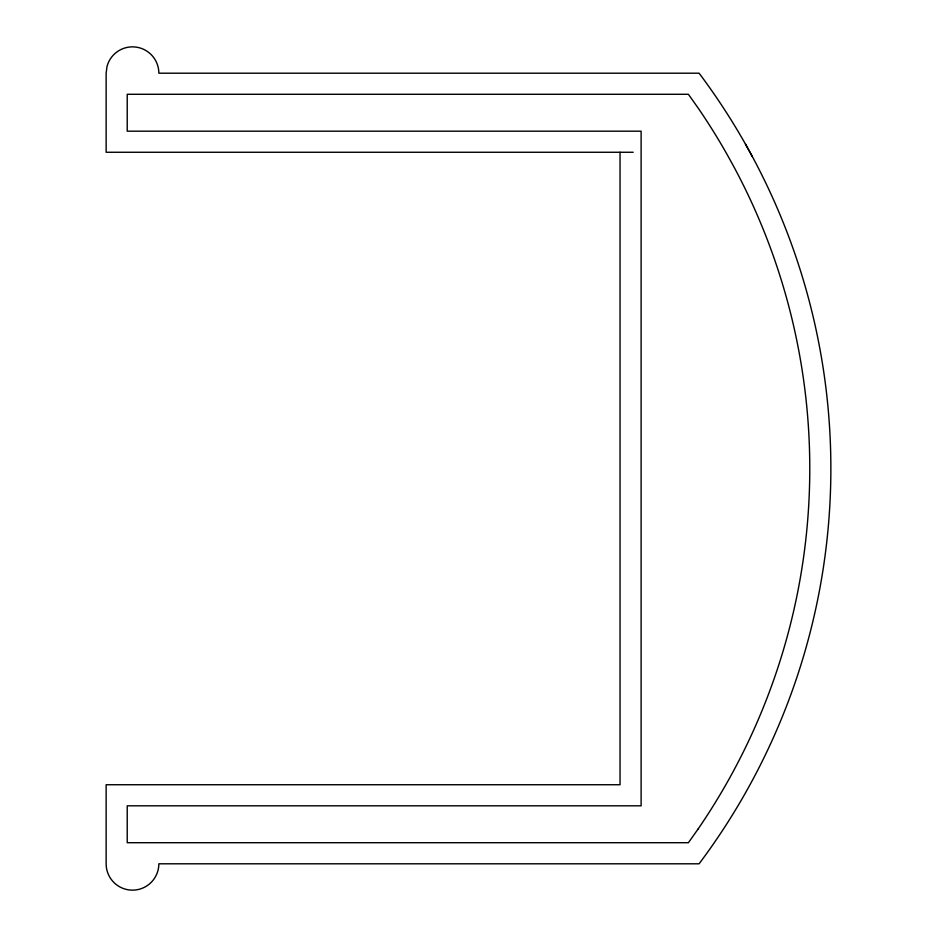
<?xml version="1.0" encoding="UTF-8"?>
<svg xmlns="http://www.w3.org/2000/svg" width="937" height="937" viewBox="0 0 937 937"><rect width="100%" height="100%" fill="white"/><g stroke="black" fill="none" stroke-linecap="round" stroke-linejoin="round"><path stroke-width="1.41" d="M633.213 152.262L106.139 152.262L106.139 73.203L107.041 66.375A26.353 26.353 0 0 1 158.845 73.203L699.096 73.203A658.828 658.828 0 0 1 699.096 863.797L158.845 863.797L158.763 865.87A26.353 26.353 0 0 1 131.461 890.127A26.353 26.353 0 0 1 106.139 863.797L106.139 784.737L620.036 784.737L620.036 152.262M745.465 144.111L752.294 156.491M698.17 828.917L688.402 842.714L127.221 842.714L127.221 805.82L641.119 805.82L641.119 131.18L127.221 131.18L127.221 94.286L688.402 94.286L698.17 108.083A637.746 637.746 0 0 1 727.112 154.5L733.718 166.47A637.746 637.746 0 0 1 698.17 828.917"/></g></svg>
